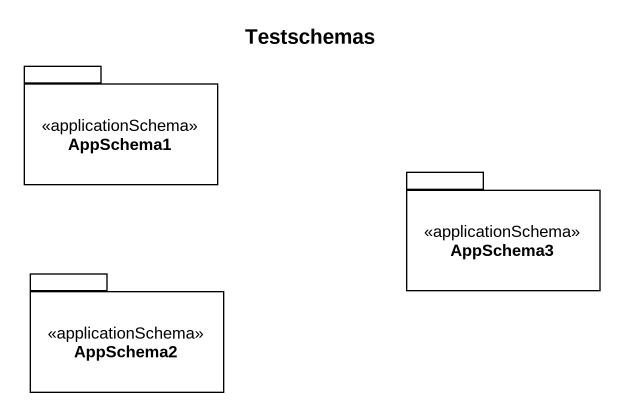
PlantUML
@startuml
title Testschemas
package AppSchema1 <<applicationSchema>> {
}
package AppSchema3 <<applicationSchema>> {
}
package AppSchema2 <<applicationSchema>> {
}
@enduml
